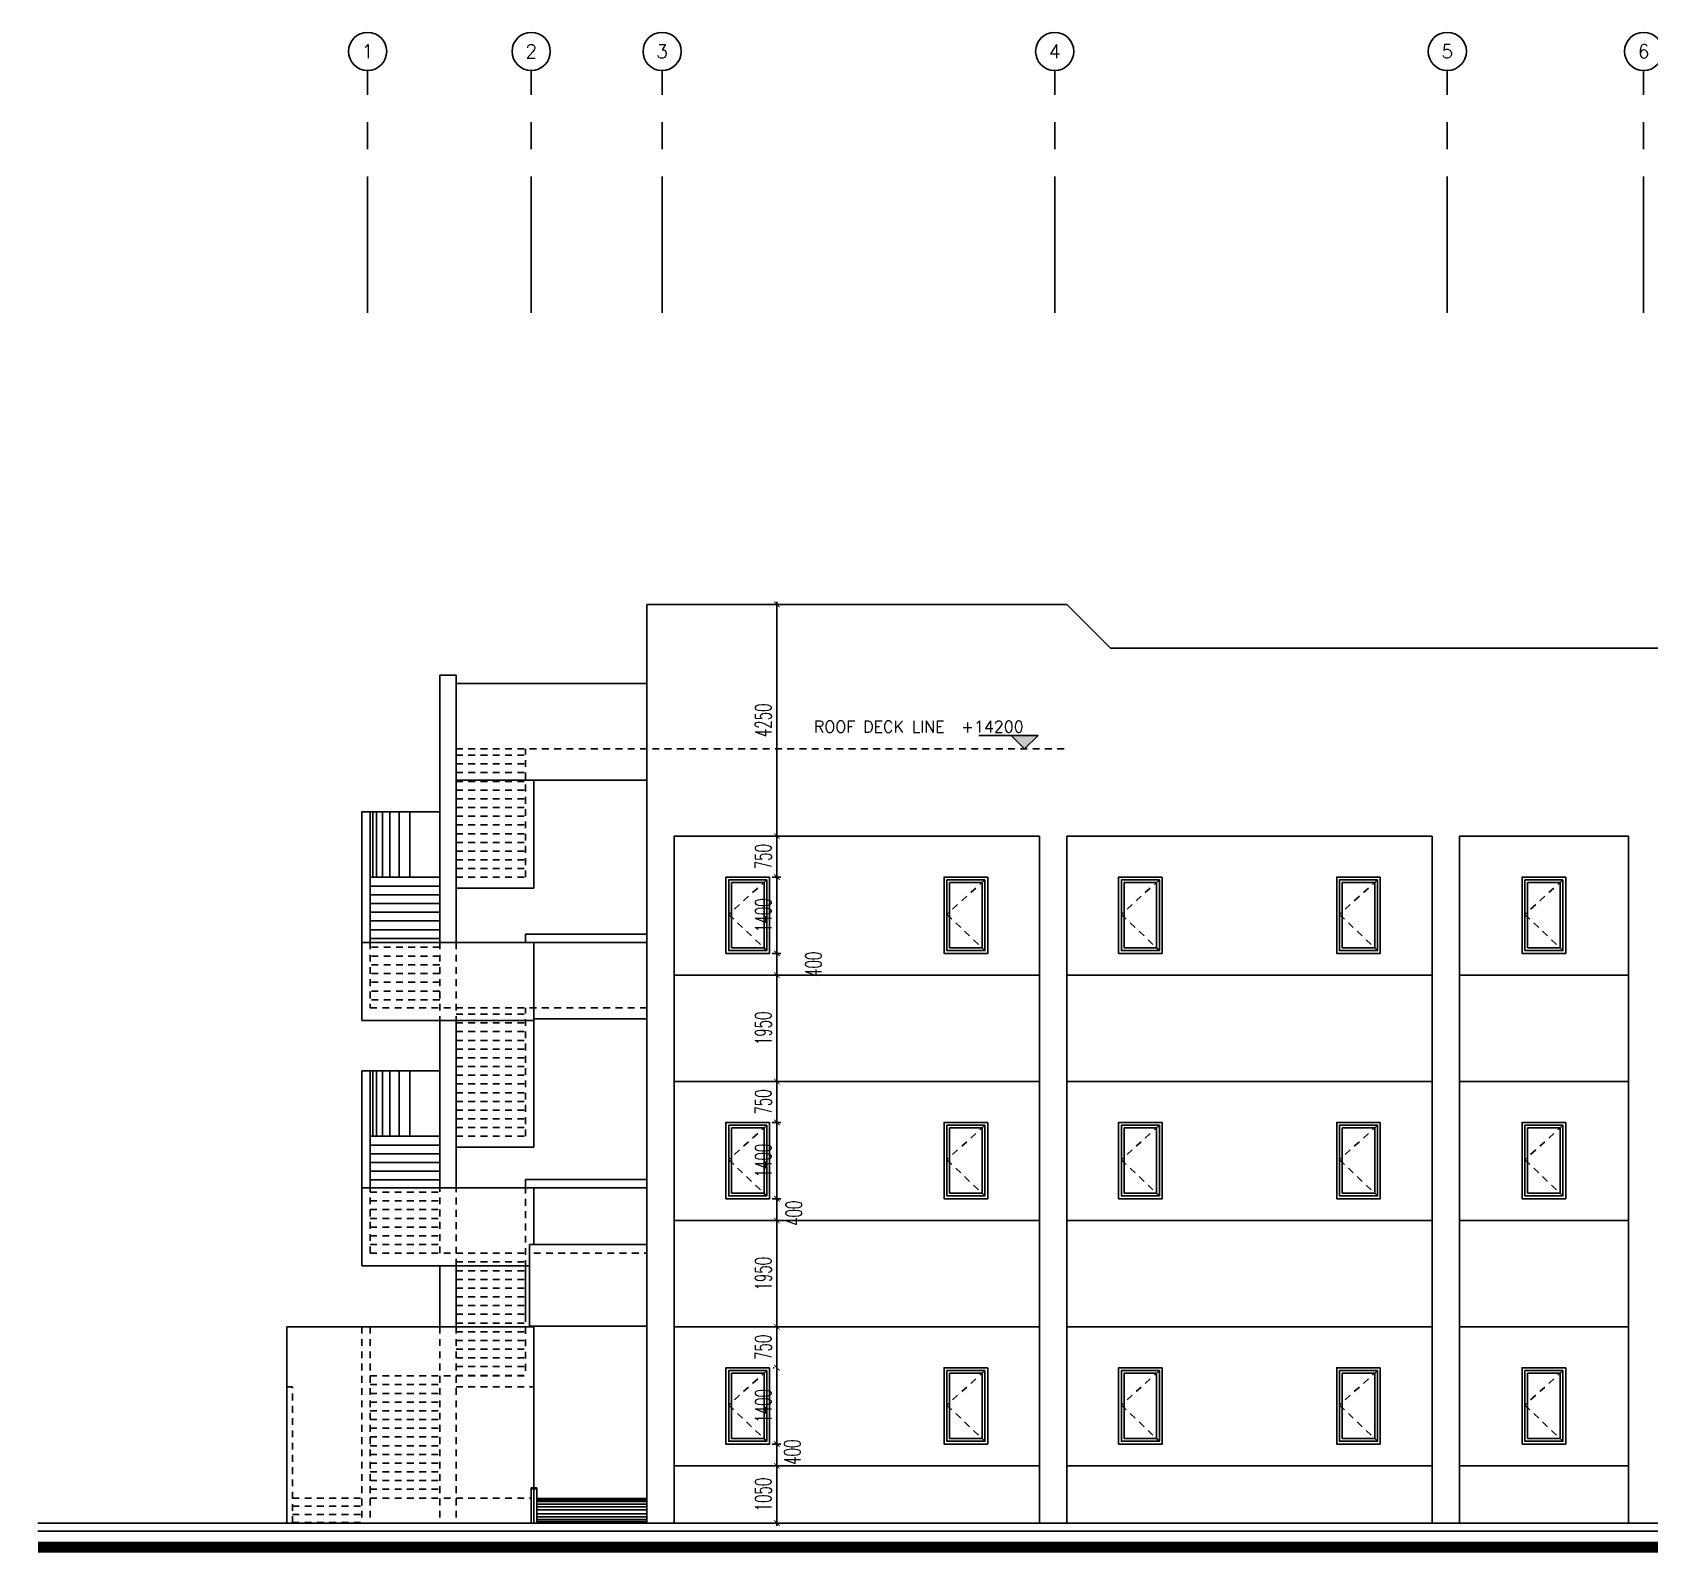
# Model space of a CAD drawing. Extents: x 417691 to 417965, y 43367 to 43436.
# Drawn here: x 417819.91 to 417849.57, y 43407.85 to 43435.74 of the extents above; entities that cross this region are included whole.
import ezdxf
from ezdxf.enums import TextEntityAlignment as Align

# ---------------------------------------------------------------- set-up
doc = ezdxf.new("R2010")
doc.units = 0
doc.header["$MEASUREMENT"] = 0
doc.header["$PDMODE"] = 3
doc.header["$PDSIZE"] = 0.1
doc.linetypes.add('CENTERX2', pattern=[4, 2.5, -0.5, 0.5, -0.5])
doc.linetypes.add('HIDDEN2', pattern=[0.1875, 0.125, -0.0625])
doc.layers.get('0').update_dxf_attribs({"linetype": 'CONTINUOUS'})
doc.layers.get('DEFPOINTS').update_dxf_attribs({"linetype": 'CONTINUOUS'})
for name, color, linetype in [('AX', 6, 'CONTINUOUS'), ('AX-CR', 2, 'CONTINUOUS'), ('AX-DIM', 4, 'CONTINUOUS'), ('AX-TXT', 2, 'CONTINUOUS'), ('AXES', 11, 'CENTERX2'), ('DIM-OUT', 4, 'CONTINUOUS'), ('EL', 2, 'CONTINUOUS'), ('EL-LEVS', 4, 'CONTINUOUS'), ('EL-LEVT', 4, 'CONTINUOUS'), ('Handrail', 4, 'CONTINUOUS'), ('HAT', 11, 'CONTINUOUS'), ('ROOF', 7, 'CONTINUOUS'), ('WALL', 2, 'CONTINUOUS'), ('WIN', 4, 'CONTINUOUS')]:
    doc.layers.add(name, color=color, linetype=linetype)
doc.styles.add('ROMANS', font='ROMANS.shx', dxfattribs={"width": 0.6})
doc.styles.add('S', font='ROMANS.SHX')
doc.dimstyles.new('STANDARD in', dxfattribs={"dimtxt": 0.3, "dimasz": 0.1, "dimexe": 0.07, "dimexo": 0.05, "dimgap": 0.1, "dimtad": 1, "dimdec": 0, "dimlfac": 1000, "dimzin": 0, "dimdsep": 46, "dimtxsty": 'ROMANS', "dimblk": 'ARCHTICK', "dimcen": 0.05, "dimdle": 0.05, "dimclrd": 4, "dimclre": 4, "dimclrt": 2, "dimadec": 0, "dimazin": 0, "dimtfac": 1, "dimtdec": 0, "dimtmove": 2, "dimatfit": 3, "dimldrblk": 'ARCHTICK', "dimfxl": 0, "dimtolj": 1, "dimtzin": 0, "dimarcsym": 0})

# ---------------------------------------------------------------- blocks, each defined once
blk = doc.blocks.new('_ARCHTICK')
at = {"color": 0, "linetype": 'ByBlock', "const_width": 0.15}
blk.add_lwpolyline([(-0.5, -0.5), (0.5, 0.5)], dxfattribs=at)
blk = doc.blocks.new('*D20')
at = {"layer": 'AX-DIM', "color": 4, "lineweight": -2}
for p, q in [((417833.512, 43411.243), (417833.492, 43411.243)), ((417833.562, 43409.793), (417833.562, 43411.293)), ((417833.512, 43409.843), (417833.492, 43409.843))]:
    blk.add_line(p, q, dxfattribs=at)
at = {"layer": 'DEFPOINTS', "color": 0}
for p in [(417833.562, 43411.243), (417833.562, 43411.243), (417833.562, 43409.843)]:
    blk.add_point(p, dxfattribs=at)
at = {"layer": 'AX-DIM', "color": 4, "lineweight": -2, "xscale": 0.1, "yscale": 0.1, "zscale": 0.1}
for p, rotation in [((417833.562, 43411.243), 90), ((417833.562, 43409.843), 270)]:
    blk.add_blockref('_ARCHTICK', p, dxfattribs=dict(at, rotation=rotation))
at = {"layer": 'AX-DIM', "color": 2, "insert": (417833.312, 43410.543), "char_height": 0.3, "attachment_point": 5, "rotation": 90, "style": 'ROMANS'}
blk.add_mtext('\\A1;1400', dxfattribs=at)
blk = doc.blocks.new('*D21')
at = {"layer": 'AX-DIM', "color": 4, "lineweight": -2}
for p, q in [((417833.512, 43411.993), (417833.492, 43411.993)), ((417833.562, 43411.193), (417833.562, 43412.043)), ((417833.512, 43411.243), (417833.492, 43411.243))]:
    blk.add_line(p, q, dxfattribs=at)
at = {"layer": 'DEFPOINTS', "color": 0}
for p in [(417833.562, 43411.993), (417833.562, 43411.993), (417833.562, 43411.243)]:
    blk.add_point(p, dxfattribs=at)
at = {"layer": 'AX-DIM', "color": 4, "lineweight": -2, "xscale": 0.1, "yscale": 0.1, "zscale": 0.1}
for p, rotation in [((417833.562, 43411.993), 90), ((417833.562, 43411.243), 270)]:
    blk.add_blockref('_ARCHTICK', p, dxfattribs=dict(at, rotation=rotation))
at = {"layer": 'AX-DIM', "color": 2, "insert": (417833.312, 43411.618), "char_height": 0.3, "attachment_point": 5, "rotation": 90, "style": 'ROMANS'}
blk.add_mtext('\\A1;750', dxfattribs=at)
blk = doc.blocks.new('*D22')
at = {"layer": 'AX-DIM', "color": 4, "lineweight": -2}
for p, q in [((417833.512, 43413.943), (417833.492, 43413.943)), ((417833.562, 43411.943), (417833.562, 43413.993)), ((417833.512, 43411.993), (417833.492, 43411.993))]:
    blk.add_line(p, q, dxfattribs=at)
at = {"layer": 'DEFPOINTS', "color": 0}
for p in [(417833.562, 43413.943), (417833.562, 43413.943), (417833.562, 43411.993)]:
    blk.add_point(p, dxfattribs=at)
at = {"layer": 'AX-DIM', "color": 4, "lineweight": -2, "xscale": 0.1, "yscale": 0.1, "zscale": 0.1}
for p, rotation in [((417833.562, 43413.943), 90), ((417833.562, 43411.993), 270)]:
    blk.add_blockref('_ARCHTICK', p, dxfattribs=dict(at, rotation=rotation))
at = {"layer": 'AX-DIM', "color": 2, "insert": (417833.312, 43412.968), "char_height": 0.3, "attachment_point": 5, "rotation": 90, "style": 'ROMANS'}
blk.add_mtext('\\A1;1950', dxfattribs=at)
blk = doc.blocks.new('*D23')
at = {"layer": 'AX-DIM', "color": 4, "lineweight": -2}
for p, q in [((417833.512, 43414.343), (417833.492, 43414.343)), ((417833.562, 43413.893), (417833.562, 43414.393)), ((417833.512, 43413.943), (417833.492, 43413.943))]:
    blk.add_line(p, q, dxfattribs=at)
at = {"layer": 'DEFPOINTS', "color": 0}
for p in [(417833.562, 43414.343), (417833.562, 43414.343), (417833.562, 43413.943)]:
    blk.add_point(p, dxfattribs=at)
at = {"layer": 'AX-DIM', "color": 4, "lineweight": -2, "xscale": 0.1, "yscale": 0.1, "zscale": 0.1}
for p, rotation in [((417833.562, 43414.343), 90), ((417833.562, 43413.943), 270)]:
    blk.add_blockref('_ARCHTICK', p, dxfattribs=dict(at, rotation=rotation))
at = {"layer": 'AX-DIM', "color": 2, "insert": (417833.871, 43414.076), "char_height": 0.3, "attachment_point": 5, "rotation": 90, "style": 'ROMANS'}
blk.add_mtext('\\A1;400', dxfattribs=at)
blk = doc.blocks.new('*D25')
at = {"layer": 'DEFPOINTS', "color": 0}
for p in [(417833.428, 43415.743), (417833.562, 43415.743), (417833.428, 43414.343)]:
    blk.add_point(p, dxfattribs=at)
at = {"layer": 'DIM-OUT', "color": 4, "lineweight": -2}
for p, q in [((417833.562, 43414.293), (417833.562, 43415.793)), ((417833.478, 43415.743), (417833.632, 43415.743)), ((417833.478, 43414.343), (417833.632, 43414.343))]:
    blk.add_line(p, q, dxfattribs=at)
at = {"layer": 'DIM-OUT', "color": 4, "lineweight": -2, "xscale": 0.1, "yscale": 0.1, "zscale": 0.1}
for p, rotation in [((417833.562, 43415.743), 90), ((417833.562, 43414.343), 270)]:
    blk.add_blockref('_ARCHTICK', p, dxfattribs=dict(at, rotation=rotation))
at = {"layer": 'DIM-OUT', "color": 2, "insert": (417833.312, 43415.043), "char_height": 0.3, "attachment_point": 5, "rotation": 90, "style": 'ROMANS'}
blk.add_mtext('\\A1;1400', dxfattribs=at)
blk = doc.blocks.new('*D26')
at = {"layer": 'DEFPOINTS', "color": 0}
for p in [(417833.428, 43416.493), (417833.562, 43416.493), (417833.428, 43415.743)]:
    blk.add_point(p, dxfattribs=at)
at = {"layer": 'DIM-OUT', "color": 4, "lineweight": -2}
for p, q in [((417833.478, 43416.493), (417833.632, 43416.493)), ((417833.562, 43415.693), (417833.562, 43416.543)), ((417833.478, 43415.743), (417833.632, 43415.743))]:
    blk.add_line(p, q, dxfattribs=at)
at = {"layer": 'DIM-OUT', "color": 4, "lineweight": -2, "xscale": 0.1, "yscale": 0.1, "zscale": 0.1}
for p, rotation in [((417833.562, 43416.493), 90), ((417833.562, 43415.743), 270)]:
    blk.add_blockref('_ARCHTICK', p, dxfattribs=dict(at, rotation=rotation))
at = {"layer": 'DIM-OUT', "color": 2, "insert": (417833.312, 43416.118), "char_height": 0.3, "attachment_point": 5, "rotation": 90, "style": 'ROMANS'}
blk.add_mtext('\\A1;750', dxfattribs=at)
blk = doc.blocks.new('*D27')
at = {"layer": 'DEFPOINTS', "color": 0}
for p in [(417833.562, 43418.443), (417833.562, 43418.443), (417833.562, 43416.493)]:
    blk.add_point(p, dxfattribs=at)
at = {"layer": 'DIM-OUT', "color": 4, "lineweight": -2}
for p, q in [((417833.562, 43416.443), (417833.562, 43418.493)), ((417833.512, 43418.443), (417833.492, 43418.443)), ((417833.512, 43416.493), (417833.492, 43416.493))]:
    blk.add_line(p, q, dxfattribs=at)
at = {"layer": 'DIM-OUT', "color": 4, "lineweight": -2, "xscale": 0.1, "yscale": 0.1, "zscale": 0.1}
for p, rotation in [((417833.562, 43418.443), 90), ((417833.562, 43416.493), 270)]:
    blk.add_blockref('_ARCHTICK', p, dxfattribs=dict(at, rotation=rotation))
at = {"layer": 'DIM-OUT', "color": 2, "insert": (417833.312, 43417.468), "char_height": 0.3, "attachment_point": 5, "rotation": 90, "style": 'ROMANS'}
blk.add_mtext('\\A1;1950', dxfattribs=at)
blk = doc.blocks.new('*D28')
at = {"layer": 'DEFPOINTS', "color": 0}
for p in [(417833.428, 43418.843), (417833.428, 43418.443), (417833.562, 43418.443)]:
    blk.add_point(p, dxfattribs=at)
at = {"layer": 'DIM-OUT', "color": 4, "lineweight": -2}
for p, q in [((417833.478, 43418.843), (417833.632, 43418.843)), ((417833.562, 43418.893), (417833.562, 43418.393)), ((417833.478, 43418.443), (417833.632, 43418.443))]:
    blk.add_line(p, q, dxfattribs=at)
at = {"layer": 'DIM-OUT', "color": 4, "lineweight": -2, "xscale": 0.1, "yscale": 0.1, "zscale": 0.1}
for p, rotation in [((417833.562, 43418.843), 90), ((417833.562, 43418.443), 270)]:
    blk.add_blockref('_ARCHTICK', p, dxfattribs=dict(at, rotation=rotation))
at = {"layer": 'DIM-OUT', "color": 2, "insert": (417834.232, 43418.643), "char_height": 0.3, "attachment_point": 5, "rotation": 90, "style": 'ROMANS'}
blk.add_mtext('\\A1;400', dxfattribs=at)
blk = doc.blocks.new('*D29')
at = {"layer": 'DEFPOINTS', "color": 0}
for p in [(417833.428, 43420.243), (417833.562, 43420.243), (417833.428, 43418.843)]:
    blk.add_point(p, dxfattribs=at)
at = {"layer": 'DIM-OUT', "color": 4, "lineweight": -2}
for p, q in [((417833.478, 43420.243), (417833.632, 43420.243)), ((417833.562, 43418.793), (417833.562, 43420.293)), ((417833.478, 43418.843), (417833.632, 43418.843))]:
    blk.add_line(p, q, dxfattribs=at)
at = {"layer": 'DIM-OUT', "color": 4, "lineweight": -2, "xscale": 0.1, "yscale": 0.1, "zscale": 0.1}
for p, rotation in [((417833.562, 43420.243), 90), ((417833.562, 43418.843), 270)]:
    blk.add_blockref('_ARCHTICK', p, dxfattribs=dict(at, rotation=rotation))
at = {"layer": 'DIM-OUT', "color": 2, "insert": (417833.312, 43419.543), "char_height": 0.3, "attachment_point": 5, "rotation": 90, "style": 'ROMANS'}
blk.add_mtext('\\A1;1400', dxfattribs=at)
blk = doc.blocks.new('*D30')
at = {"layer": 'DEFPOINTS', "color": 0}
for p in [(417833.428, 43420.993), (417833.562, 43420.993), (417833.428, 43420.243)]:
    blk.add_point(p, dxfattribs=at)
at = {"layer": 'DIM-OUT', "color": 4, "lineweight": -2}
for p, q in [((417833.478, 43420.993), (417833.632, 43420.993)), ((417833.562, 43420.193), (417833.562, 43421.043)), ((417833.478, 43420.243), (417833.632, 43420.243))]:
    blk.add_line(p, q, dxfattribs=at)
at = {"layer": 'DIM-OUT', "color": 4, "lineweight": -2, "xscale": 0.1, "yscale": 0.1, "zscale": 0.1}
for p, rotation in [((417833.562, 43420.993), 90), ((417833.562, 43420.243), 270)]:
    blk.add_blockref('_ARCHTICK', p, dxfattribs=dict(at, rotation=rotation))
at = {"layer": 'DIM-OUT', "color": 2, "insert": (417833.312, 43420.618), "char_height": 0.3, "attachment_point": 5, "rotation": 90, "style": 'ROMANS'}
blk.add_mtext('\\A1;750', dxfattribs=at)
blk = doc.blocks.new('*D31')
at = {"layer": 'DEFPOINTS', "color": 0}
for p in [(417833.562, 43425.243), (417833.562, 43425.243), (417833.562, 43420.993)]:
    blk.add_point(p, dxfattribs=at)
at = {"layer": 'DIM-OUT', "color": 4, "lineweight": -2}
for p, q in [((417833.562, 43420.943), (417833.562, 43425.293)), ((417833.512, 43425.243), (417833.492, 43425.243)), ((417833.512, 43420.993), (417833.492, 43420.993))]:
    blk.add_line(p, q, dxfattribs=at)
at = {"layer": 'DIM-OUT', "color": 4, "lineweight": -2, "xscale": 0.1, "yscale": 0.1, "zscale": 0.1}
for p, rotation in [((417833.562, 43425.243), 90), ((417833.562, 43420.993), 270)]:
    blk.add_blockref('_ARCHTICK', p, dxfattribs=dict(at, rotation=rotation))
at = {"layer": 'DIM-OUT', "color": 2, "insert": (417833.312, 43423.118), "char_height": 0.3, "attachment_point": 5, "rotation": 90, "style": 'ROMANS'}
blk.add_mtext('\\A1;4250', dxfattribs=at)
blk = doc.blocks.new('*D32')
at = {"layer": 'DEFPOINTS', "color": 0}
for p in [(417833.428, 43409.843), (417833.428, 43409.443), (417833.562, 43409.443)]:
    blk.add_point(p, dxfattribs=at)
at = {"layer": 'DIM-OUT', "color": 4, "lineweight": -2}
for p, q in [((417833.562, 43409.893), (417833.562, 43409.393)), ((417833.478, 43409.843), (417833.632, 43409.843)), ((417833.478, 43409.443), (417833.632, 43409.443))]:
    blk.add_line(p, q, dxfattribs=at)
at = {"layer": 'DIM-OUT', "color": 4, "lineweight": -2, "xscale": 0.1, "yscale": 0.1, "zscale": 0.1}
for p, rotation in [((417833.562, 43409.843), 90), ((417833.562, 43409.443), 270)]:
    blk.add_blockref('_ARCHTICK', p, dxfattribs=dict(at, rotation=rotation))
at = {"layer": 'DIM-OUT', "color": 2, "insert": (417833.844, 43409.694), "char_height": 0.3, "attachment_point": 5, "rotation": 90, "style": 'ROMANS'}
blk.add_mtext('\\A1;400', dxfattribs=at)
blk = doc.blocks.new('*D33')
at = {"layer": 'DEFPOINTS', "color": 0}
for p in [(417833.562, 43409.443), (417833.562, 43408.393), (417833.562, 43408.393)]:
    blk.add_point(p, dxfattribs=at)
at = {"layer": 'DIM-OUT', "color": 4, "lineweight": -2}
for p, q in [((417833.512, 43409.443), (417833.492, 43409.443)), ((417833.562, 43409.493), (417833.562, 43408.343)), ((417833.512, 43408.393), (417833.492, 43408.393))]:
    blk.add_line(p, q, dxfattribs=at)
at = {"layer": 'DIM-OUT', "color": 4, "lineweight": -2, "xscale": 0.1, "yscale": 0.1, "zscale": 0.1}
for p, rotation in [((417833.562, 43409.443), 90), ((417833.562, 43408.393), 270)]:
    blk.add_blockref('_ARCHTICK', p, dxfattribs=dict(at, rotation=rotation))
at = {"layer": 'DIM-OUT', "color": 2, "insert": (417833.312, 43408.918), "char_height": 0.3, "attachment_point": 5, "rotation": 90, "style": 'ROMANS'}
blk.add_mtext('\\A1;1050', dxfattribs=at)
blk = doc.blocks.new('AXU')
at = {"layer": 'AX-CR'}
blk.add_circle((0, 350), 350, dxfattribs=at)
at = {"layer": 'AX-TXT', "style": 'ROMANS'}
blk.add_attdef('AX', text='', height=250, dxfattribs=at).set_placement((0, 350), align=Align.MIDDLE)
blk = doc.blocks.new('EL-LEV1')
at = {"layer": 'EL-LEVS'}
blk.add_lwpolyline([(0, 0), (300, 300), (-300, 300)], close=True, dxfattribs=at)
blk.add_solid([(-300, 300), (300, 300), (0, 0)], dxfattribs=at)
at = {"layer": 'EL-LEVT', "style": 'S'}
for tag, p in [('+0000', (534, 369)), ('ELEVATION', (2089, 369))]:
    blk.add_attdef(tag, p, '', height=260, dxfattribs=at)

msp = doc.modelspace()

# ---------------------------------------------------------------- linework, layer by layer
for p, q in [((417827.6778, 43423.7932), (417831.1778, 43423.7932)), ((417827.6778, 43422.0232), (417831.1778, 43422.0232)), ((417829.1028, 43420.0382), (417829.1028, 43422.0232)), ((417825.9528, 43419.0432), (417825.9528, 43421.439)), ((417826.1028, 43421.439), (417825.9528, 43421.439)), ((417826.1028, 43421.439), (417826.1028, 43419.0432)), ((417827.3778, 43421.439), (417826.1028, 43421.439)), ((417827.6778, 43420.0382), (417829.1028, 43420.0382)), ((417828.9528, 43419.1965), (417831.1778, 43419.1965)), ((417828.9528, 43419.0432), (417828.9528, 43419.1965)), ((417829.1028, 43419.0432), (417831.1778, 43419.0432)), ((417829.1028, 43415.2882), (417829.1028, 43417.6432)), ((417829.1028, 43417.6432), (417831.1778, 43417.6432)), ((417825.9528, 43414.5432), (417825.9528, 43416.689)), ((417826.1028, 43416.689), (417825.9528, 43416.689)), ((417826.1028, 43416.689), (417826.1028, 43414.5432)), ((417827.3778, 43416.689), (417826.1028, 43416.689)), ((417827.6778, 43415.2882), (417829.1028, 43415.2882)), ((417828.9528, 43414.6965), (417831.1778, 43414.6965)), ((417828.9528, 43414.5432), (417828.9528, 43414.6965)), ((417829.1028, 43414.5432), (417831.1778, 43414.5432)), ((417829.1028, 43412.003), (417829.1028, 43411.9932))]:
    msp.add_line(p, q)
at = {"color": 11, "linetype": 'HIDDEN2'}
for p, q in [((417827.6778, 43422.5932), (417838.9072, 43422.5932)), ((417827.6778, 43422.4782), (417828.9528, 43422.4782)), ((417827.6778, 43422.3182), (417828.9528, 43422.3182)), ((417828.9528, 43420.2382), (417828.9528, 43422.5932)), ((417827.6778, 43422.1582), (417828.9528, 43422.1582)), ((417827.6778, 43421.9982), (417828.9528, 43421.9982)), ((417827.6778, 43421.8382), (417828.9528, 43421.8382)), ((417827.6778, 43421.6782), (417828.9528, 43421.6782)), ((417827.6778, 43421.5182), (417828.9528, 43421.5182)), ((417827.6778, 43421.3582), (417828.9528, 43421.3582)), ((417827.6778, 43421.1982), (417828.9528, 43421.1982)), ((417827.6778, 43421.0382), (417828.9528, 43421.0382)), ((417827.6778, 43420.8782), (417828.9528, 43420.8782)), ((417827.6778, 43420.7182), (417828.9528, 43420.7182)), ((417827.6778, 43420.5582), (417828.9528, 43420.5582)), ((417827.6778, 43420.3982), (417828.9528, 43420.3982)), ((417827.6778, 43420.2382), (417828.9528, 43420.2382)), ((417826.1028, 43419.0432), (417826.1028, 43417.8432)), ((417827.3778, 43418.9558), (417826.1028, 43418.9558)), ((417827.3778, 43418.795), (417826.1028, 43418.795)), ((417827.3778, 43419.0432), (417827.3778, 43417.6127)), ((417827.6778, 43419.0432), (417827.6778, 43417.6127)), ((417827.3778, 43418.6342), (417826.1028, 43418.6342)), ((417827.3778, 43418.4734), (417826.1028, 43418.4734)), ((417827.3778, 43418.3126), (417826.1028, 43418.3126)), ((417827.3778, 43418.1518), (417826.1028, 43418.1518)), ((417827.3778, 43417.991), (417826.1028, 43417.991)), ((417826.1028, 43417.8432), (417831.1778, 43417.8432)), ((417827.6778, 43417.7282), (417828.9528, 43417.7282)), ((417827.6778, 43417.5682), (417828.9528, 43417.5682)), ((417828.9528, 43415.4882), (417828.9528, 43417.8432)), ((417827.6778, 43417.4082), (417828.9528, 43417.4082)), ((417827.6778, 43417.2482), (417828.9528, 43417.2482)), ((417827.6778, 43417.0882), (417828.9528, 43417.0882)), ((417827.6778, 43416.9282), (417828.9528, 43416.9282)), ((417827.6778, 43416.7682), (417828.9528, 43416.7682)), ((417827.6778, 43416.6082), (417828.9528, 43416.6082)), ((417827.6778, 43416.4482), (417828.9528, 43416.4482)), ((417827.6778, 43416.2882), (417828.9528, 43416.2882)), ((417827.6778, 43416.1282), (417828.9528, 43416.1282)), ((417827.6778, 43415.9682), (417828.9528, 43415.9682)), ((417827.6778, 43415.8082), (417828.9528, 43415.8082)), ((417827.6778, 43415.6482), (417828.9528, 43415.6482)), ((417827.6778, 43415.4882), (417828.9528, 43415.4882)), ((417826.1028, 43413.3432), (417826.1028, 43414.5432)), ((417826.1028, 43414.4632), (417827.3778, 43414.4632)), ((417827.3778, 43413.3432), (417827.3778, 43414.5432)), ((417827.6778, 43413.1127), (417827.6778, 43414.5432)), ((417828.9528, 43412.1882), (417828.9528, 43414.5432)), ((417826.1028, 43414.3032), (417827.3778, 43414.3032)), ((417826.1028, 43414.1432), (417827.3778, 43414.1432)), ((417826.1028, 43414.1432), (417827.3778, 43414.1432)), ((417826.1028, 43414.1432), (417827.3778, 43414.1432)), ((417826.1028, 43413.9832), (417827.3778, 43413.9832)), ((417826.1028, 43413.8232), (417827.3778, 43413.8232)), ((417826.1028, 43413.6632), (417827.3778, 43413.6632)), ((417826.1028, 43413.5032), (417827.3778, 43413.5032)), ((417826.1028, 43413.3432), (417828.9528, 43413.3432)), ((417827.6778, 43413.1832), (417828.9528, 43413.1832)), ((417829.1028, 43413.3432), (417831.1778, 43413.3432)), ((417827.6778, 43413.0232), (417828.9528, 43413.0232)), ((417827.6778, 43412.8632), (417828.9528, 43412.8632)), ((417828.9528, 43413.1127), (417828.9528, 43411.0932)), ((417827.6778, 43412.7032), (417828.9528, 43412.7032)), ((417827.6778, 43412.5432), (417828.9528, 43412.5432)), ((417827.6778, 43412.3832), (417828.9528, 43412.3832)), ((417825.9528, 43411.9932), (417825.9528, 43408.3932)), ((417826.1028, 43411.9932), (417826.1028, 43408.3932)), ((417827.3778, 43411.9932), (417827.3778, 43408.3932)), ((417827.6778, 43412.2232), (417828.9528, 43412.2232)), ((417827.6778, 43412.0632), (417828.9528, 43412.0632)), ((417827.6778, 43411.9932), (417827.6778, 43408.3932)), ((417827.6778, 43411.9032), (417828.9528, 43411.9032)), ((417827.6778, 43411.7432), (417828.9528, 43411.7432)), ((417827.6778, 43411.5832), (417828.9528, 43411.5832)), ((417827.6778, 43411.4232), (417828.9528, 43411.4232)), ((417826.1028, 43411.0932), (417828.9528, 43411.0932)), ((417827.6778, 43411.2632), (417828.9528, 43411.2632)), ((417827.6778, 43411.1032), (417828.9528, 43411.1032)), ((417824.5778, 43410.8932), (417824.6778, 43410.8932)), ((417824.6778, 43408.3932), (417824.6778, 43410.8932)), ((417826.1028, 43410.9332), (417827.3778, 43410.9332)), ((417826.1028, 43410.7732), (417827.3778, 43410.7732)), ((417827.6778, 43410.8932), (417829.1028, 43410.8932)), ((417826.1028, 43410.6132), (417827.3778, 43410.6132)), ((417826.1028, 43410.4532), (417827.3778, 43410.4532)), ((417826.1028, 43410.2932), (417827.3778, 43410.2932)), ((417826.1028, 43410.1332), (417827.3778, 43410.1332)), ((417826.1028, 43409.9732), (417827.3778, 43409.9732)), ((417826.1028, 43409.8132), (417827.3778, 43409.8132)), ((417826.1028, 43409.6532), (417827.3778, 43409.6532)), ((417826.1028, 43409.4932), (417827.3778, 43409.4932)), ((417826.1028, 43409.3332), (417827.3778, 43409.3332)), ((417826.1028, 43409.1732), (417827.3778, 43409.1732)), ((417826.1028, 43409.0132), (417827.3778, 43409.0132)), ((417824.6778, 43408.8532), (417825.9528, 43408.8532)), ((417824.6778, 43408.7032), (417825.9528, 43408.7032)), ((417826.1028, 43408.8532), (417829.0578, 43408.8532)), ((417824.6778, 43408.5532), (417825.9528, 43408.5532)), ((417824.6778, 43408.4032), (417825.9528, 43408.4032))]:
    msp.add_line(p, q, dxfattribs=at)
at = {"layer": 'AXES'}
for p, q in [((417826.0566, 43430.5912), (417826.0566, 43435.0369)), ((417829.0566, 43430.5912), (417829.0566, 43435.0369)), ((417831.4566, 43430.5912), (417831.4566, 43435.0369)), ((417838.6566, 43430.5912), (417838.6566, 43435.0369)), ((417845.8566, 43430.5912), (417845.8566, 43435.0369)), ((417849.4566, 43430.5912), (417849.4566, 43435.0369))]:
    msp.add_line(p, q, dxfattribs=at)
at = {"layer": 'EL', "color": 6}
for p, q in [((417831.1778, 43425.2432), (417831.1778, 43408.3932)), ((417838.8778, 43425.2432), (417831.1778, 43425.2432)), ((417838.8778, 43425.2432), (417839.6778, 43424.4432)), ((417863.8278, 43424.4432), (417839.6778, 43424.4432)), ((417831.6778, 43420.9932), (417831.6778, 43408.3932)), ((417838.3771, 43420.9932), (417831.6778, 43420.9932)), ((417838.3771, 43420.9932), (417838.3771, 43408.3932)), ((417838.8771, 43420.9932), (417838.8771, 43408.3932)), ((417845.5778, 43420.9932), (417838.8771, 43420.9932)), ((417838.8778, 43420.9932), (417838.8778, 43408.3932)), ((417845.5778, 43420.9932), (417845.5778, 43408.3932)), ((417846.0778, 43420.9932), (417846.0778, 43408.3932)), ((417849.1778, 43420.9932), (417846.0778, 43420.9932)), ((417849.1778, 43420.9932), (417849.1778, 43408.3932))]:
    msp.add_line(p, q, dxfattribs=at)
at = {"layer": 'EL', "color": 4}
for p, q in [((417827.3778, 43420.2382), (417826.1028, 43420.2382)), ((417827.3778, 43420.0782), (417826.1028, 43420.0782)), ((417827.3778, 43419.9182), (417826.1028, 43419.9182)), ((417827.3778, 43419.7582), (417826.1028, 43419.7582)), ((417827.3778, 43419.5982), (417826.1028, 43419.5982)), ((417827.3778, 43419.4382), (417826.1028, 43419.4382)), ((417827.3778, 43419.2774), (417826.1028, 43419.2774)), ((417827.3778, 43419.1166), (417826.1028, 43419.1166)), ((417827.3778, 43415.4882), (417826.1028, 43415.4882)), ((417827.3778, 43415.3282), (417826.1028, 43415.3282)), ((417827.3778, 43415.1682), (417826.1028, 43415.1682)), ((417827.3778, 43415.0082), (417826.1028, 43415.0082)), ((417827.3778, 43414.8482), (417826.1028, 43414.8482)), ((417827.3778, 43414.6882), (417826.1028, 43414.6882))]:
    msp.add_line(p, q, dxfattribs=at)
at = {"layer": 'EL'}
for p, q in [((417825.9528, 43419.0432), (417825.9528, 43417.6127)), ((417825.9528, 43419.0432), (417829.1028, 43419.0432)), ((417829.1028, 43419.0432), (417829.1028, 43417.6127)), ((417825.9528, 43417.6127), (417829.1028, 43417.6127)), ((417825.9528, 43414.5432), (417825.9528, 43413.1127)), ((417825.9528, 43414.5432), (417829.1028, 43414.5432)), ((417829.1028, 43414.5432), (417829.1028, 43413.503)), ((417825.9528, 43413.1127), (417829.0278, 43413.1127)), ((417829.0578, 43409.0432), (417829.0578, 43409.0228)), ((417829.0578, 43409.0432), (417829.1578, 43409.0432)), ((417829.0578, 43409.0228), (417829.1578, 43409.0228)), ((417829.1578, 43409.0432), (417829.1578, 43409.0228))]:
    msp.add_line(p, q, dxfattribs=at)
at = {"layer": 'EL', "color": 6}
msp.add_lwpolyline([(417831.1778, 43412.003), (417829.0278, 43412.003), (417829.0278, 43413.503), (417831.1778, 43413.503)], dxfattribs=at)
at = {"layer": 'EL-LEVS', "color": 4}
msp.add_line((417837.8602, 43422.8385), (417837.2669, 43422.8385), dxfattribs=at)
at = {"layer": 'Handrail'}
for p, q in [((417829.0578, 43409.0228), (417829.0578, 43408.3932)), ((417829.1578, 43409.0228), (417829.1578, 43408.3932))]:
    msp.add_line(p, q, dxfattribs=at)
at = {"layer": 'HAT', "color": 11}
for p, q in [((417826.1521, 43421.439), (417826.1521, 43420.2382)), ((417826.222, 43421.439), (417826.222, 43420.2382)), ((417826.3267, 43421.439), (417826.3267, 43420.2382)), ((417826.4664, 43421.439), (417826.4664, 43420.2382)), ((417826.634, 43421.439), (417826.634, 43420.2382)), ((417826.8296, 43421.439), (417826.8296, 43420.2382)), ((417826.1521, 43416.689), (417826.1521, 43415.4882)), ((417826.222, 43416.689), (417826.222, 43415.4882)), ((417826.3267, 43416.689), (417826.3267, 43415.4882)), ((417826.4664, 43416.689), (417826.4664, 43415.4882)), ((417826.634, 43416.689), (417826.634, 43415.4882)), ((417826.8296, 43416.689), (417826.8296, 43415.4882)), ((417831.1778, 43408.8432), (417829.1578, 43408.8432)), ((417831.1778, 43408.8179), (417829.1578, 43408.8179)), ((417831.1778, 43408.7925), (417829.1578, 43408.7925)), ((417831.1778, 43408.7417), (417829.1578, 43408.7417)), ((417831.1778, 43408.6909), (417829.1578, 43408.6909)), ((417831.1778, 43408.6338), (417829.1578, 43408.6338)), ((417831.1778, 43408.564), (417829.1578, 43408.564)), ((417831.1778, 43408.5069), (417829.1578, 43408.5069)), ((417831.1778, 43408.4624), (417829.1578, 43408.4624)), ((417831.1778, 43408.4244), (417829.1578, 43408.4244))]:
    msp.add_line(p, q, dxfattribs=at)
at = {"layer": 'ROOF'}
for p, q in [((417827.3778, 43413.1127), (417827.3778, 43411.9932)), ((417827.6778, 43413.1127), (417827.6778, 43411.9932))]:
    msp.add_line(p, q, dxfattribs=at)
at = {"layer": 'WALL'}
for p, q in [((417827.3778, 43423.9432), (417827.3778, 43419.0432)), ((417827.3778, 43423.9432), (417827.6778, 43423.9432)), ((417827.6778, 43423.9432), (417827.6778, 43419.0432)), ((417838.3771, 43418.4432), (417831.6784, 43418.4432)), ((417845.5778, 43418.4432), (417838.8771, 43418.4432)), ((417849.1778, 43418.4432), (417846.0778, 43418.4432)), ((417827.3778, 43417.6127), (417827.3778, 43414.5432)), ((417827.6778, 43417.6127), (417827.6778, 43414.5432)), ((417838.3771, 43416.4932), (417831.6784, 43416.4932)), ((417845.5778, 43416.4932), (417838.8771, 43416.4932)), ((417849.1778, 43416.4932), (417846.0778, 43416.4932)), ((417838.3771, 43413.9432), (417831.6784, 43413.9432)), ((417845.5778, 43413.9432), (417838.8771, 43413.9432)), ((417849.1778, 43413.9432), (417846.0778, 43413.9432)), ((417824.5778, 43408.3932), (417824.5778, 43411.9932)), ((417824.5778, 43411.9932), (417824.5778, 43408.8432)), ((417824.5778, 43411.9932), (417829.1028, 43411.9932)), ((417829.1028, 43411.9932), (417829.1028, 43409.0432)), ((417838.3771, 43411.9932), (417831.6784, 43411.9932)), ((417845.5778, 43411.9932), (417838.8771, 43411.9932)), ((417849.1778, 43411.9932), (417846.0778, 43411.9932)), ((417838.3771, 43409.4432), (417831.6784, 43409.4432)), ((417845.5778, 43409.4432), (417838.8771, 43409.4432)), ((417849.1778, 43409.4432), (417846.0778, 43409.4432))]:
    msp.add_line(p, q, dxfattribs=at)
at = {"layer": 'WALL', "color": 4}
msp.add_line((417965.3552, 43408.2432), (417820.0101, 43408.2432), dxfattribs=at)
at = {"layer": 'WALL', "const_width": 0.2044}
msp.add_lwpolyline([(417965.3295, 43407.9534), (417820.0101, 43407.9534)], dxfattribs=at)
at = {"layer": 'WIN', "linetype": 'HIDDEN2'}
for p, q in [((417833.3767, 43420.1921), (417832.6789, 43419.5585)), ((417837.3767, 43420.1921), (417836.6789, 43419.5585)), ((417840.5767, 43420.1921), (417839.8789, 43419.5585)), ((417844.5767, 43420.1921), (417843.8789, 43419.5585)), ((417847.9767, 43420.1921), (417847.2789, 43419.5585)), ((417832.6789, 43419.5585), (417833.3767, 43418.8943)), ((417836.6789, 43419.5585), (417837.3767, 43418.8943)), ((417839.8789, 43419.5585), (417840.5767, 43418.8943)), ((417843.8789, 43419.5585), (417844.5767, 43418.8943)), ((417847.2789, 43419.5585), (417847.9767, 43418.8943)), ((417833.3767, 43415.6921), (417832.6789, 43415.0585)), ((417837.3767, 43415.6921), (417836.6789, 43415.0585)), ((417840.5767, 43415.6921), (417839.8789, 43415.0585)), ((417844.5767, 43415.6921), (417843.8789, 43415.0585)), ((417847.9767, 43415.6921), (417847.2789, 43415.0585)), ((417832.6789, 43415.0585), (417833.3767, 43414.3943)), ((417836.6789, 43415.0585), (417837.3767, 43414.3943)), ((417839.8789, 43415.0585), (417840.5767, 43414.3943)), ((417843.8789, 43415.0585), (417844.5767, 43414.3943)), ((417847.2789, 43415.0585), (417847.9767, 43414.3943)), ((417833.3767, 43411.1921), (417832.6789, 43410.5585)), ((417837.3767, 43411.1921), (417836.6789, 43410.5585)), ((417840.5767, 43411.1921), (417839.8789, 43410.5585)), ((417844.5767, 43411.1921), (417843.8789, 43410.5585)), ((417847.9767, 43411.1921), (417847.2789, 43410.5585)), ((417832.6789, 43410.5585), (417833.3767, 43409.8943)), ((417836.6789, 43410.5585), (417837.3767, 43409.8943)), ((417839.8789, 43410.5585), (417840.5767, 43409.8943)), ((417843.8789, 43410.5585), (417844.5767, 43409.8943)), ((417847.2789, 43410.5585), (417847.9767, 43409.8943))]:
    msp.add_line(p, q, dxfattribs=at)
at = {"layer": 'WIN'}
for p, q in [((417829.1028, 43409.0228), (417829.1028, 43408.8291)), ((417829.1028, 43409.0228), (417829.1028, 43408.3932)), ((417829.1028, 43409.0228), (417829.1028, 43408.3932)), ((417820.0101, 43408.3932), (417955.788, 43408.3932))]:
    msp.add_line(p, q, dxfattribs=at)
at = {"layer": 'WIN', "color": 4}
for points in [[(417833.4278, 43420.2432), (417832.6278, 43420.2432), (417832.6278, 43418.8432), (417833.4278, 43418.8432)], [(417837.4278, 43420.2432), (417836.6278, 43420.2432), (417836.6278, 43418.8432), (417837.4278, 43418.8432)], [(417840.6278, 43420.2432), (417839.8278, 43420.2432), (417839.8278, 43418.8432), (417840.6278, 43418.8432)], [(417844.6278, 43420.2432), (417843.8278, 43420.2432), (417843.8278, 43418.8432), (417844.6278, 43418.8432)], [(417848.0278, 43420.2432), (417847.2278, 43420.2432), (417847.2278, 43418.8432), (417848.0278, 43418.8432)], [(417833.4278, 43415.7432), (417832.6278, 43415.7432), (417832.6278, 43414.3432), (417833.4278, 43414.3432)], [(417837.4278, 43415.7432), (417836.6278, 43415.7432), (417836.6278, 43414.3432), (417837.4278, 43414.3432)], [(417840.6278, 43415.7432), (417839.8278, 43415.7432), (417839.8278, 43414.3432), (417840.6278, 43414.3432)], [(417844.6278, 43415.7432), (417843.8278, 43415.7432), (417843.8278, 43414.3432), (417844.6278, 43414.3432)], [(417848.0278, 43415.7432), (417847.2278, 43415.7432), (417847.2278, 43414.3432), (417848.0278, 43414.3432)], [(417833.4278, 43411.2432), (417832.6278, 43411.2432), (417832.6278, 43409.8432), (417833.4278, 43409.8432)], [(417837.4278, 43411.2432), (417836.6278, 43411.2432), (417836.6278, 43409.8432), (417837.4278, 43409.8432)], [(417840.6278, 43411.2432), (417839.8278, 43411.2432), (417839.8278, 43409.8432), (417840.6278, 43409.8432)], [(417844.6278, 43411.2432), (417843.8278, 43411.2432), (417843.8278, 43409.8432), (417844.6278, 43409.8432)], [(417848.0278, 43411.2432), (417847.2278, 43411.2432), (417847.2278, 43409.8432), (417848.0278, 43409.8432)]]:
    msp.add_lwpolyline(points, close=True, dxfattribs=at)
at = {"layer": 'WIN'}
for points in [[(417833.3767, 43420.1921), (417832.6789, 43420.1921), (417832.6789, 43418.8943), (417833.3767, 43418.8943)], [(417833.3256, 43420.141), (417832.73, 43420.141), (417832.73, 43418.9454), (417833.3256, 43418.9454)], [(417837.3767, 43420.1921), (417836.6789, 43420.1921), (417836.6789, 43418.8943), (417837.3767, 43418.8943)], [(417837.3256, 43420.141), (417836.73, 43420.141), (417836.73, 43418.9454), (417837.3256, 43418.9454)], [(417840.5767, 43420.1921), (417839.8789, 43420.1921), (417839.8789, 43418.8943), (417840.5767, 43418.8943)], [(417840.5256, 43420.141), (417839.93, 43420.141), (417839.93, 43418.9454), (417840.5256, 43418.9454)], [(417844.5767, 43420.1921), (417843.8789, 43420.1921), (417843.8789, 43418.8943), (417844.5767, 43418.8943)], [(417844.5256, 43420.141), (417843.93, 43420.141), (417843.93, 43418.9454), (417844.5256, 43418.9454)], [(417847.9767, 43420.1921), (417847.2789, 43420.1921), (417847.2789, 43418.8943), (417847.9767, 43418.8943)], [(417847.9256, 43420.141), (417847.33, 43420.141), (417847.33, 43418.9454), (417847.9256, 43418.9454)], [(417833.3767, 43415.6921), (417832.6789, 43415.6921), (417832.6789, 43414.3943), (417833.3767, 43414.3943)], [(417833.3256, 43415.641), (417832.73, 43415.641), (417832.73, 43414.4454), (417833.3256, 43414.4454)], [(417837.3767, 43415.6921), (417836.6789, 43415.6921), (417836.6789, 43414.3943), (417837.3767, 43414.3943)], [(417837.3256, 43415.641), (417836.73, 43415.641), (417836.73, 43414.4454), (417837.3256, 43414.4454)], [(417840.5767, 43415.6921), (417839.8789, 43415.6921), (417839.8789, 43414.3943), (417840.5767, 43414.3943)], [(417840.5256, 43415.641), (417839.93, 43415.641), (417839.93, 43414.4454), (417840.5256, 43414.4454)], [(417844.5767, 43415.6921), (417843.8789, 43415.6921), (417843.8789, 43414.3943), (417844.5767, 43414.3943)], [(417844.5256, 43415.641), (417843.93, 43415.641), (417843.93, 43414.4454), (417844.5256, 43414.4454)], [(417847.9767, 43415.6921), (417847.2789, 43415.6921), (417847.2789, 43414.3943), (417847.9767, 43414.3943)], [(417847.9256, 43415.641), (417847.33, 43415.641), (417847.33, 43414.4454), (417847.9256, 43414.4454)], [(417833.3767, 43411.1921), (417832.6789, 43411.1921), (417832.6789, 43409.8943), (417833.3767, 43409.8943)], [(417833.3256, 43411.141), (417832.73, 43411.141), (417832.73, 43409.9454), (417833.3256, 43409.9454)], [(417837.3767, 43411.1921), (417836.6789, 43411.1921), (417836.6789, 43409.8943), (417837.3767, 43409.8943)], [(417837.3256, 43411.141), (417836.73, 43411.141), (417836.73, 43409.9454), (417837.3256, 43409.9454)], [(417840.5767, 43411.1921), (417839.8789, 43411.1921), (417839.8789, 43409.8943), (417840.5767, 43409.8943)], [(417840.5256, 43411.141), (417839.93, 43411.141), (417839.93, 43409.9454), (417840.5256, 43409.9454)], [(417844.5767, 43411.1921), (417843.8789, 43411.1921), (417843.8789, 43409.8943), (417844.5767, 43409.8943)], [(417844.5256, 43411.141), (417843.93, 43411.141), (417843.93, 43409.9454), (417844.5256, 43409.9454)], [(417847.9767, 43411.1921), (417847.2789, 43411.1921), (417847.2789, 43409.8943), (417847.9767, 43409.8943)], [(417847.9256, 43411.141), (417847.33, 43411.141), (417847.33, 43409.9454), (417847.9256, 43409.9454)]]:
    msp.add_lwpolyline(points, close=True, dxfattribs=at)

# ---------------------------------------------------------------- block references
at = {"layer": 'AX', "xscale": 0.001000000047497451, "yscale": 0.0009999999892897904, "zscale": 0.001}
for p, values in [((417826.0566, 43435.0369), {'AX': '1'}), ((417829.0566, 43435.0369), {'AX': '2'}), ((417831.4566, 43435.0369), {'AX': '3'}), ((417838.6566, 43435.0369), {'AX': '4'}), ((417845.8566, 43435.0369), {'AX': '5'}), ((417849.4566, 43435.0369), {'AX': '6'})]:
    msp.add_blockref('AXU', p, dxfattribs=at).add_auto_attribs(values)
at = {"layer": 'EL-LEVS', "color": 4}
ref = msp.add_blockref('EL-LEV1', (417838.1054, 43422.5932), dxfattribs=dict(at, xscale=-0.0008174454560503364, yscale=0.0008174454851541668, zscale=0.0008174454828660436))
ref.add_attrib('+0000', '   +14200', (417836.4642, 43422.8951), dxfattribs={"layer": 'EL-LEVT', "height": 0.21254, "style": 'S'})
ref.add_attrib('ELEVATION', 'ROOF DECK LINE', (417834.242, 43422.8951), dxfattribs={"layer": 'EL-LEVT', "height": 0.212536, "style": 'S'})

# ---------------------------------------------------------------- dimensions: what is measured, and where the dimension line sits
at = {"layer": 'AX-DIM'}
dim = msp.add_linear_dim(base=(417833.5618, 43414.3432), p1=(417833.5618, 43413.9432), p2=(417833.5618, 43414.3432), angle=90, dimstyle='STANDARD in', dxfattribs=at)
dim.commit()
dim.dimension.update_dxf_attribs({"geometry": '*D23', "text_midpoint": (417833.8708, 43414.0764), "dimtype": 160})
for base, p1, p2, picture, middle in [((417833.5618, 43413.9432), (417833.5618, 43411.9932), (417833.5618, 43413.9432), '*D22', (417833.3118, 43412.9682)), ((417833.5618, 43411.9932), (417833.5618, 43411.2432), (417833.5618, 43411.9932), '*D21', (417833.3118, 43411.6182)), ((417833.5618, 43411.2432), (417833.5618, 43409.8432), (417833.5618, 43411.2432), '*D20', (417833.3118, 43410.5432))]:
    dim = msp.add_linear_dim(base=base, p1=p1, p2=p2, angle=90, dimstyle='STANDARD in', dxfattribs=at)
    dim.commit()
    dim.dimension.update_dxf_attribs({"geometry": picture, "text_midpoint": middle})
at = {"layer": 'DIM-OUT'}
for base, p1, p2, picture, middle in [((417833.5618, 43425.2432), (417833.5618, 43420.9932), (417833.5618, 43425.2432), '*D31', (417833.3118, 43423.1182)), ((417833.5618, 43420.9932), (417833.4278, 43420.2432), (417833.4278, 43420.9932), '*D30', (417833.3118, 43420.6182)), ((417833.5618, 43420.2432), (417833.4278, 43418.8432), (417833.4278, 43420.2432), '*D29', (417833.3118, 43419.5432)), ((417833.5618, 43418.4432), (417833.4278, 43418.8432), (417833.4278, 43418.4432), '*D28', (417834.2318, 43418.6432)), ((417833.5618, 43418.4432), (417833.5618, 43416.4932), (417833.5618, 43418.4432), '*D27', (417833.3118, 43417.4682)), ((417833.5618, 43416.4932), (417833.4278, 43415.7432), (417833.4278, 43416.4932), '*D26', (417833.3118, 43416.1182)), ((417833.5618, 43415.7432), (417833.4278, 43414.3432), (417833.4278, 43415.7432), '*D25', (417833.3118, 43415.0432)), ((417833.5618, 43408.3932), (417833.5618, 43409.4432), (417833.5618, 43408.3932), '*D33', (417833.3118, 43408.9182))]:
    dim = msp.add_linear_dim(base=base, p1=p1, p2=p2, angle=90, dimstyle='STANDARD in', dxfattribs=at)
    dim.commit()
    dim.dimension.update_dxf_attribs({"geometry": picture, "text_midpoint": middle})
dim = msp.add_linear_dim(base=(417833.5618, 43409.4432), p1=(417833.4278, 43409.8432), p2=(417833.4278, 43409.4432), angle=90, dimstyle='STANDARD in', dxfattribs=at)
dim.commit()
dim.dimension.update_dxf_attribs({"geometry": '*D32', "text_midpoint": (417833.844, 43409.6937), "dimtype": 160})

doc.saveas('drawing.dxf')
